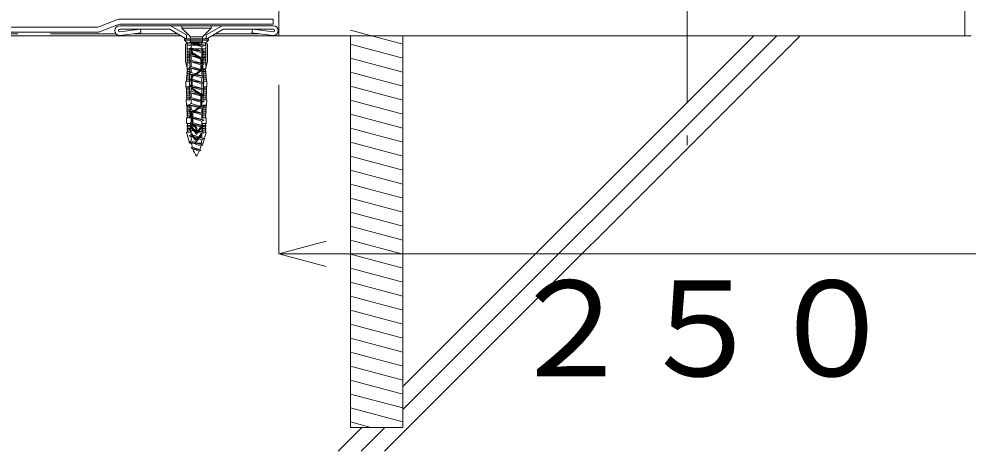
# Model space of a CAD drawing. Units: millimetres, scale not verified. Extents: x -1350 to 1350, y -943 to 920.
# Drawn here: x -204.5 to 86, y -506.1 to -373.7 of the extents above; entities that cross this region are included whole.
import ezdxf
from ezdxf.enums import TextEntityAlignment as Align

# ---------------------------------------------------------------- set-up
doc = ezdxf.new("R2010")
doc.units = ezdxf.units.MM
doc.header["$LTSCALE"] = 10
doc.linetypes.add('CHAIN2', pattern=[12, 9, -1, 1, -1])
doc.linetypes.add('DASHED2', pattern=[3, 2, -1])
for name, color, linetype, lineweight in [('1-0_芯・寸法線', 7, 'CHAIN2', 9), ('1-3_断熱材', 5, 'DASHED2', 9), ('1-4_リベットルーフ', 3, 'Continuous', 9), ('1-5_ＦＬ鋼板・ディスク', 7, 'Continuous', 9), ('1-6_アンカー類', 7, 'Continuous', 9), ('1-7_設備', 7, 'Continuous', 9), ('1-A_元図・躯体', 7, 'Continuous', 9), ('E-0', 7, 'Continuous', 9)]:
    doc.layers.add(name, color=color, linetype=linetype, lineweight=lineweight)
doc.styles.add('ＭＳ ゴシック', font='')
doc.styles.get('ＭＳ ゴシック').set_extended_font_data('MS Gothic')

msp = doc.modelspace()

# ---------------------------------------------------------------- linework, layer by layer
at = {"layer": '1-0_芯・寸法線'}
msp.add_line((0.05, 410.53), (0.05, -412.43), dxfattribs=at)
at = {"layer": '1-3_断熱材'}
for p, q in [((-174.8, -378.24), (-451.74, -378.24)), ((-155.98, -378.24), (-169.35, -378.24)), ((-130.97, -378.24), (-144.33, -378.24))]:
    msp.add_line(p, q, dxfattribs=at)
at = {"layer": '1-4_リベットルーフ'}
for p, q in [((-180.09, -376.11), (-174.28, -373.9)), ((-173.57, -373.77), (-126.66, -373.77)), ((-126.66, -373.77), (-126.66, -375.27)), ((-180.8, -376.24), (-451.74, -376.24)), ((-179.81, -377.61), (-174, -375.4)), ((-173.29, -375.27), (-126.66, -375.27)), ((-180.52, -377.74), (-451.74, -377.74))]:
    msp.add_line(p, q, dxfattribs=at)
for centre, start, end in [((-173.57, -375.77), 90, 110.807), ((-180.8, -374.24), 270, 290.807), ((-180.52, -375.74), 270, 290.807), ((-173.29, -377.27), 90, 110.807)]:
    msp.add_arc(centre, 2, start, end, dxfattribs=at)
at = {"layer": '1-5_ＦＬ鋼板・ディスク'}
for p, q in [((-173.7, -377.66), (-167.29, -376.88)), ((-126.66, -375.77), (-173.66, -375.77)), ((-158.35, -376.87), (-173.66, -376.87)), ((-167.29, -376.88), (-167.16, -377.97)), ((-153.16, -379.87), (-158.35, -376.87)), ((-153.16, -378.6), (-158.06, -375.77)), ((-147.16, -378.6), (-142.26, -375.77)), ((-147.16, -379.87), (-141.96, -376.87)), ((-141.96, -376.87), (-126.66, -376.87)), ((-133.02, -376.88), (-133.16, -377.97)), ((-126.61, -377.66), (-133.02, -376.88)), ((-173.66, -378.77), (-167.16, -377.97)), ((-153.16, -378.6), (-153.16, -379.87)), ((-147.16, -378.6), (-147.16, -379.87)), ((-126.66, -378.77), (-133.16, -377.97))]:
    msp.add_line(p, q, dxfattribs=at)
for centre, radius, start, end in [((-173.66, -377.27), 1.5, 90, 270), ((-173.66, -377.27), 0.4, 90, 263.4056), ((-126.66, -377.27), 1.5, 270, 90), ((-126.66, -377.27), 0.4, 276.5944, 90)]:
    msp.add_arc(centre, radius, start, end, dxfattribs=at)
at = {"layer": '1-6_アンカー類'}
for p, q in [((-154.66, -375.77), (-145.66, -375.77)), ((-152.29, -378.87), (-154.66, -376.51)), ((-148.03, -378.87), (-145.66, -376.51)), ((-145.66, -375.77), (-145.66, -376.51)), ((-102.95, -377.18), (-86.95, -381.47)), ((-152, -379.17), (-148.32, -379.17)), ((-152, -379.58), (-152, -380.77)), ((-148.32, -379.58), (-148.32, -380.77)), ((-102.95, -498.87), (-102.95, -378.87)), ((-86.95, -378.87), (-86.95, -498.87)), ((-152.49, -380.99), (-152, -380.77)), ((-152.49, -382.89), (-151.76, -382.56)), ((-152.49, -382.89), (-147.83, -383.78)), ((-152, -380.77), (-148.32, -380.77)), ((-151.76, -381.21), (-151.76, -382.56)), ((-151.76, -382.56), (-147.83, -383.78)), ((-151.76, -383.11), (-151.76, -384.46)), ((-151.41, -380.77), (-147.83, -381.88)), ((-148.56, -380.77), (-148.56, -381.65)), ((-148.56, -382.21), (-148.56, -383.55)), ((-102.95, -381.47), (-86.95, -385.75)), ((-152.49, -384.79), (-151.76, -384.46)), ((-152.49, -384.79), (-147.84, -385.68)), ((-152.49, -386.69), (-151.76, -386.36)), ((-151.76, -384.46), (-147.84, -385.68)), ((-151.76, -385.01), (-151.76, -386.36)), ((-151.76, -386.36), (-147.83, -387.58)), ((-148.56, -384.11), (-148.56, -385.45)), ((-148.56, -386), (-148.56, -387.35)), ((-102.95, -385.75), (-86.95, -390.04)), ((-152.49, -386.69), (-147.83, -387.58)), ((-152.49, -388.59), (-151.76, -388.26)), ((-152.49, -388.59), (-147.83, -389.48)), ((-151.76, -386.91), (-151.76, -388.26)), ((-151.76, -388.26), (-147.83, -389.48)), ((-151.76, -388.82), (-151.76, -390.16)), ((-148.56, -387.91), (-148.56, -389.26)), ((-152.49, -390.49), (-151.76, -390.16)), ((-152.49, -390.49), (-147.84, -391.38)), ((-152.49, -392.39), (-151.76, -392.06)), ((-151.76, -390.16), (-147.84, -391.38)), ((-151.76, -390.72), (-151.76, -392.06)), ((-151.76, -392.06), (-147.83, -393.28)), ((-148.56, -389.81), (-148.56, -391.16)), ((-148.56, -391.71), (-148.56, -393.06)), ((-102.95, -390.04), (-86.95, -394.33)), ((-152.49, -392.39), (-147.83, -393.28)), ((-152.49, -394.29), (-151.76, -393.96)), ((-152.49, -394.29), (-147.83, -395.18)), ((-151.76, -392.62), (-151.76, -393.96)), ((-151.76, -393.96), (-147.83, -395.18)), ((-151.76, -394.52), (-151.76, -395.87)), ((-148.56, -393.61), (-148.56, -394.96)), ((-102.95, -394.33), (-86.95, -398.62)), ((-152.49, -396.2), (-151.76, -395.87)), ((-152.49, -396.2), (-147.83, -397.09)), ((-152.49, -398.1), (-151.76, -397.77)), ((-151.76, -395.87), (-147.83, -397.09)), ((-151.76, -396.42), (-151.76, -397.77)), ((-151.76, -397.77), (-147.83, -398.99)), ((-148.56, -395.51), (-148.56, -396.86)), ((-148.56, -397.42), (-148.56, -398.76)), ((-152.49, -398.1), (-147.83, -398.99)), ((-152.49, -400), (-151.76, -399.67)), ((-152.49, -400), (-147.83, -400.89)), ((-151.76, -398.32), (-151.76, -399.67)), ((-151.76, -399.67), (-147.83, -400.89)), ((-151.76, -400.22), (-151.76, -401.57)), ((-148.56, -399.32), (-148.56, -400.66)), ((-102.95, -398.62), (-86.95, -402.9)), ((-152.49, -401.89), (-151.76, -401.57)), ((-152.49, -401.89), (-147.84, -402.79)), ((-152.49, -403.8), (-151.76, -403.47)), ((-152.49, -403.8), (-147.83, -404.69)), ((-151.76, -401.57), (-147.84, -402.79)), ((-151.76, -402.12), (-151.76, -403.47)), ((-151.76, -403.47), (-147.83, -404.69)), ((-148.56, -401.22), (-148.56, -402.56)), ((-148.56, -403.11), (-148.56, -404.46)), ((-102.95, -402.9), (-86.95, -407.19)), ((-152.49, -405.7), (-151.76, -405.37)), ((-152.49, -405.7), (-147.83, -406.59)), ((-151.76, -404.02), (-151.76, -405.37)), ((-151.76, -405.37), (-147.83, -406.59)), ((-151.76, -405.92), (-151.76, -407.27)), ((-148.56, -405.02), (-148.56, -406.36)), ((-152.49, -407.6), (-151.76, -407.27)), ((-152.49, -407.6), (-147.83, -408.49)), ((-152.49, -409.5), (-151.76, -409.17)), ((-152.49, -409.5), (-147.83, -410.39)), ((-151.76, -407.27), (-147.83, -408.49)), ((-151.76, -407.82), (-151.76, -409.17)), ((-151.76, -409.17), (-147.83, -410.39)), ((-148.56, -406.92), (-148.56, -408.26)), ((-148.56, -408.82), (-148.56, -410.16)), ((-102.95, -407.19), (-86.95, -411.48)), ((-152.47, -411.39), (-151.74, -411.07)), ((-151.76, -409.72), (-151.76, -410.69)), ((-151.74, -411.07), (-148.07, -412.24)), ((-102.95, -411.48), (-86.95, -415.77)), ((-151.8, -413.3), (-148.76, -413.88)), ((-102.95, -415.77), (-86.95, -420.05)), ((-102.95, -420.05), (-86.95, -424.34)), ((-102.95, -424.34), (-86.95, -428.63)), ((-102.95, -428.63), (-86.95, -432.91)), ((-102.95, -432.91), (-86.95, -437.2)), ((-102.95, -437.2), (-86.95, -441.49)), ((-102.95, -441.49), (-86.95, -445.78)), ((-102.95, -445.78), (-86.95, -450.06)), ((-102.95, -450.06), (-86.95, -454.35)), ((-102.95, -454.35), (-86.95, -458.64)), ((-102.95, -458.64), (-86.95, -462.92)), ((-102.95, -462.92), (-86.95, -467.21)), ((-102.95, -467.21), (-86.95, -471.5)), ((-102.95, -471.5), (-86.95, -475.79)), ((-102.95, -475.79), (-86.95, -480.07)), ((-102.95, -480.07), (-86.95, -484.36)), ((-102.95, -484.36), (-86.95, -488.65)), ((-102.95, -488.65), (-86.95, -492.93)), ((-102.95, -492.93), (-86.95, -497.22)), ((-102.95, -497.22), (-96.79, -498.87)), ((-86.95, -498.87), (-102.95, -498.87))]:
    msp.add_line(p, q, dxfattribs=at)
at = {"layer": '1-6_アンカー類', "lineweight": 18}
for p, q in [((-153.83, -379.77), (-146.48, -379.77)), ((-153.83, -380.22), (-153.83, -379.77)), ((-153.83, -380.22), (-146.48, -380.22)), ((-153.05, -381.07), (-153.83, -380.22)), ((-147.27, -381.07), (-146.48, -380.22)), ((-146.48, -380.22), (-146.48, -379.77)), ((-153.55, -381.57), (-152.95, -381.07)), ((-153.55, -386.77), (-153.55, -381.57)), ((-153.05, -381.07), (-147.27, -381.07)), ((-153.05, -381.77), (-147.27, -381.77)), ((-153.05, -388.97), (-153.05, -381.77)), ((-153.05, -382.87), (-147.27, -382.87)), ((-152.95, -381.77), (-152.95, -381.07)), ((-152.16, -388.97), (-152.16, -382.87)), ((-151.81, -383.37), (-151.81, -382.87)), ((-151.51, -383.37), (-151.51, -382.87)), ((-150.41, -381.77), (-150.41, -381.07)), ((-150.41, -381.77), (-150.16, -381.57)), ((-149.91, -381.77), (-150.16, -381.57)), ((-149.91, -381.77), (-149.91, -381.07)), ((-148.16, -388.97), (-148.16, -382.87)), ((-147.37, -381.07), (-146.77, -381.57)), ((-147.37, -381.77), (-147.37, -381.07)), ((-147.27, -388.97), (-147.27, -381.77)), ((-146.77, -386.77), (-146.77, -381.57)), ((-153.05, -383.57), (-152.16, -383.57)), ((-153.05, -384.07), (-152.16, -384.07)), ((-153.05, -384.57), (-152.16, -384.57)), ((-153.05, -385.07), (-152.16, -385.07)), ((-153.05, -385.57), (-152.16, -385.57)), ((-153.05, -386.07), (-152.16, -386.07)), ((-149.27, -385.72), (-151.21, -384.46)), ((-149.1, -385.47), (-151.05, -384.21)), ((-148.19, -384.07), (-147.27, -384.07)), ((-148.16, -383.57), (-147.27, -383.57)), ((-148.16, -384.57), (-147.27, -384.57)), ((-148.16, -385.07), (-147.27, -385.07)), ((-148.16, -385.57), (-147.27, -385.57)), ((-148.16, -386.07), (-147.27, -386.07)), ((-153.55, -386.77), (-153.05, -388.67)), ((-153.22, -392.77), (-152.89, -388.97)), ((-153.06, -389.17), (-152.16, -389.17)), ((-153.05, -386.57), (-152.16, -386.57)), ((-153.05, -387.17), (-152.16, -387.17)), ((-153.05, -388.97), (-152.16, -388.97)), ((-152.3, -392.77), (-152.16, -388.97)), ((-148.81, -387.47), (-148.81, -386.56)), ((-148.81, -387.47), (-148.51, -387.47)), ((-148.81, -388.87), (-148.81, -387.97)), ((-148.81, -387.97), (-148.51, -387.97)), ((-148.51, -387.47), (-148.51, -386.56)), ((-148.51, -388.87), (-148.51, -387.97)), ((-148.16, -386.57), (-147.27, -386.57)), ((-148.16, -387.17), (-147.27, -387.17)), ((-148.16, -388.97), (-147.27, -388.97)), ((-148.02, -392.77), (-148.16, -388.97)), ((-148.15, -389.17), (-147.26, -389.17)), ((-147.09, -392.77), (-147.43, -388.97)), ((-147.27, -388.67), (-146.77, -386.77)), ((-153.32, -392.17), (-152.28, -392.17)), ((-153.27, -391.57), (-152.25, -391.57)), ((-153.22, -390.97), (-152.23, -390.97)), ((-153.16, -390.37), (-152.21, -390.37)), ((-153.11, -389.77), (-152.19, -389.77)), ((-151.81, -394.37), (-151.81, -392.06)), ((-151.51, -394.37), (-151.51, -392.06)), ((-149.27, -389.71), (-151.21, -390.97)), ((-149.1, -389.96), (-151.05, -391.22)), ((-148.13, -389.77), (-147.21, -389.77)), ((-148.11, -390.37), (-147.15, -390.37)), ((-148.08, -390.97), (-147.1, -390.97)), ((-148.06, -391.57), (-147.05, -391.57)), ((-148.04, -392.17), (-146.99, -392.17)), ((-153.38, -394.47), (-153.38, -392.77)), ((-153.38, -392.77), (-152.3, -392.77)), ((-153.38, -394.47), (-152.31, -394.47)), ((-153.36, -394.87), (-152.3, -394.87)), ((-153.12, -398.47), (-153.22, -394.47)), ((-152.31, -394.47), (-152.3, -392.77)), ((-152.21, -398.47), (-152.31, -394.47)), ((-148.11, -398.47), (-148.01, -394.47)), ((-148.01, -394.47), (-148.02, -392.76)), ((-148.02, -392.77), (-146.93, -392.77)), ((-148.02, -394.87), (-146.95, -394.87)), ((-148.01, -394.47), (-146.93, -394.47)), ((-147.19, -398.47), (-147.09, -394.47)), ((-146.93, -394.47), (-146.93, -392.77)), ((-153.35, -395.47), (-152.28, -395.47)), ((-153.33, -396.07), (-152.27, -396.07)), ((-153.32, -396.67), (-152.25, -396.67)), ((-153.3, -397.27), (-152.25, -397.27)), ((-153.29, -397.87), (-152.22, -397.87)), ((-149.27, -396.72), (-151.21, -395.46)), ((-149.1, -396.47), (-151.05, -395.21)), ((-148.81, -399.87), (-148.81, -397.56)), ((-148.51, -399.87), (-148.51, -397.56)), ((-148.09, -397.87), (-147.03, -397.87)), ((-148.08, -397.27), (-147.01, -397.27)), ((-148.06, -396.67), (-147, -396.67)), ((-148.05, -396.07), (-146.98, -396.07)), ((-148.03, -395.47), (-146.97, -395.47)), ((-153.28, -398.47), (-152.21, -398.47)), ((-153.24, -400.17), (-153.28, -398.47)), ((-153.24, -400.17), (-152.21, -400.17)), ((-153.22, -400.47), (-152.19, -400.47)), ((-152.91, -403.97), (-152.99, -400.17)), ((-152.03, -403.97), (-152.21, -400.17)), ((-149.27, -400.71), (-151.01, -401.84)), ((-148.28, -403.97), (-148.11, -400.17)), ((-148.12, -400.47), (-147.09, -400.47)), ((-148.11, -398.47), (-147.03, -398.47)), ((-147.41, -403.97), (-147.23, -400.17)), ((-153.21, -400.97), (-152.17, -400.97)), ((-153.2, -401.57), (-152.13, -401.57)), ((-153.18, -402.17), (-152.1, -402.17)), ((-153.17, -402.77), (-152.08, -402.77)), ((-153.16, -403.37), (-152.06, -403.37)), ((-151.61, -405.5), (-151.61, -402.93)), ((-151.31, -405.5), (-151.31, -402.93)), ((-149.1, -400.96), (-150.85, -402.09)), ((-148.26, -403.37), (-147.15, -403.37)), ((-148.24, -402.77), (-147.14, -402.77)), ((-148.21, -402.17), (-147.12, -402.17)), ((-148.19, -401.57), (-147.11, -401.57)), ((-148.15, -400.97), (-147.1, -400.97)), ((-153.16, -405.77), (-153.16, -403.97)), ((-153.16, -403.97), (-152.03, -403.97)), ((-153.16, -405.77), (-152.03, -405.77)), ((-153.08, -406.32), (-152.03, -406.32)), ((-152.91, -408.37), (-152.91, -405.77)), ((-152.03, -408.37), (-152.03, -405.77)), ((-151.66, -406.66), (-151.66, -406.85)), ((-150.16, -408.47), (-151.57, -406.63)), ((-150.77, -406.75), (-151.01, -406.59)), ((-150.6, -406.5), (-150.85, -406.34)), ((-150.16, -408.47), (-148.75, -406.63)), ((-148.66, -406.66), (-148.66, -406.85)), ((-148.28, -403.97), (-147.16, -403.97)), ((-148.28, -408.37), (-148.28, -405.77)), ((-148.28, -405.77), (-147.16, -405.77)), ((-148.28, -406.32), (-147.23, -406.32)), ((-147.41, -408.37), (-147.41, -405.77)), ((-147.16, -405.77), (-147.16, -403.97)), ((-152.26, -411.77), (-153.16, -408.37)), ((-153.16, -408.37), (-152.03, -408.37)), ((-153.08, -406.82), (-152.03, -406.82)), ((-153.08, -407.32), (-152.03, -407.32)), ((-153.08, -407.82), (-152.03, -407.82)), ((-151.66, -408.96), (-151.66, -409.15)), ((-150.16, -410.77), (-151.57, -408.93)), ((-150.16, -408.97), (-151.55, -407.15)), ((-150.16, -411.27), (-151.55, -409.45)), ((-150.31, -407.77), (-150.31, -407.59)), ((-150.31, -407.77), (-150.01, -407.77)), ((-150.16, -408.97), (-148.76, -407.15)), ((-150.16, -410.77), (-148.75, -408.93)), ((-150.16, -411.27), (-148.76, -409.45)), ((-150.01, -407.77), (-150.01, -407.59)), ((-148.66, -408.96), (-148.66, -409.15)), ((-148.28, -406.82), (-147.23, -406.82)), ((-148.28, -407.32), (-147.23, -407.32)), ((-148.28, -407.82), (-147.23, -407.82)), ((-148.28, -408.37), (-147.16, -408.37)), ((-148.06, -411.77), (-147.16, -408.37)), ((-152.26, -411.77), (-148.06, -411.77))]:
    msp.add_line(p, q, dxfattribs=at)
at = {"layer": '1-6_アンカー類'}
for points in [[(-154.66, -375.77), (-154.66, -376.51), (-145.66, -376.51)], [(-147.83, -383.78), (-148.56, -384.11), (-152.49, -382.89)], [(-147.84, -385.68), (-148.56, -386.01), (-152.49, -384.79)], [(-147.83, -387.58), (-148.56, -387.91), (-152.49, -386.69)], [(-147.83, -389.48), (-148.56, -389.81), (-152.49, -388.59)], [(-147.84, -391.38), (-148.56, -391.71), (-152.49, -390.49)], [(-147.83, -393.28), (-148.56, -393.61), (-152.49, -392.39)], [(-147.83, -395.18), (-148.56, -395.51), (-152.49, -394.29)], [(-147.83, -397.09), (-148.56, -397.42), (-152.49, -396.2)], [(-147.83, -398.99), (-148.56, -399.32), (-152.49, -398.1)], [(-147.83, -400.89), (-148.56, -401.22), (-152.49, -400)], [(-147.84, -402.79), (-148.56, -403.11), (-152.49, -401.89)], [(-147.83, -404.69), (-148.56, -405.02), (-152.49, -403.8)], [(-147.83, -406.59), (-148.56, -406.92), (-152.49, -405.7)], [(-147.83, -408.49), (-148.56, -408.82), (-152.49, -407.6)], [(-147.83, -410.39), (-148.56, -410.72), (-152.49, -409.5)], [(-149.33, -414.25), (-151.8, -413.3), (-151.43, -412.97)], [(-151.43, -412.97), (-148.76, -413.88), (-149.33, -414.25)]]:
    msp.add_lwpolyline(points, dxfattribs=at)
for points in [[(-152.49, -380.99), (-147.83, -381.88), (-148.56, -382.21)], [(-148.79, -412.56), (-152.47, -411.39), (-148.07, -412.24)]]:
    msp.add_lwpolyline(points, close=True, dxfattribs=at)
at = {"layer": '1-6_アンカー類', "lineweight": 18}
for points in [[(-150.41, -381.07), (-150.16, -381.57), (-149.91, -381.07)], [(-148.11, -400.17), (-147.07, -400.17), (-147.03, -398.47)]]:
    msp.add_lwpolyline(points, dxfattribs=at)
at = {"layer": '1-6_アンカー類'}
for centre, radius, start, end in [((-153, -379.58), 1, 360, 45), ((-147.32, -379.58), 1, 135, 180), ((-142.38, -410.53), 9.38, 181.0189, 183.2957), ((-142.38, -410.53), 9.38, 186.8354, 195.0994), ((-157.94, -410.53), 9.38, 350.6975, 358.8474), ((-142.38, -410.53), 9.38, 198.4891, 213.9505), ((-157.94, -410.53), 9.38, 326.0495, 336.6479), ((-157.94, -410.53), 9.38, 339.8667, 347.4424)]:
    msp.add_arc(centre, radius, start, end, dxfattribs=at)
at = {"layer": '1-6_アンカー類', "lineweight": 18}
for centre, radius, start, end in [((-150.51, -383.37), 1.3, 180, 237.1416), ((-150.51, -383.37), 1, 180, 237.1416), ((-149.81, -386.56), 1, 360, 57.1416), ((-149.81, -386.56), 1.3, 360, 57.1416), ((-149.81, -388.87), 1, 302.8584, 0), ((-149.81, -388.87), 1.3, 302.8584, 0), ((-150.51, -392.06), 1.3, 122.8584, 180), ((-150.51, -392.06), 1, 122.8584, 180), ((-150.51, -394.37), 1.3, 180, 237.1416), ((-150.51, -394.37), 1, 180, 237.1416), ((-149.81, -397.56), 1, 360, 57.1416), ((-149.81, -397.56), 1.3, 0, 57.1416), ((-149.81, -399.87), 1, 302.8584, 0), ((-149.81, -399.87), 1.3, 302.8584, 0), ((-150.31, -402.93), 1.3, 122.8584, 180), ((-150.31, -402.93), 1, 122.8584, 180), ((-151.61, -406.66), 0.05, 37.5686, 180), ((-150.31, -405.5), 1.3, 180, 237.1416), ((-150.31, -405.5), 1, 180, 237.1416), ((-151.31, -407.59), 1, 360, 57.1416), ((-151.31, -407.59), 1.3, 0, 57.1416), ((-148.71, -406.66), 0.05, 0, 142.4314), ((-151.16, -406.85), 0.5, 180, 217.5686), ((-151.61, -408.96), 0.05, 37.5686, 180), ((-151.16, -409.15), 0.5, 180, 217.5686), ((-149.16, -406.85), 0.5, 322.4314, 0), ((-149.16, -409.15), 0.5, 322.4314, 0), ((-148.71, -408.96), 0.05, 0, 142.4314)]:
    msp.add_arc(centre, radius, start, end, dxfattribs=at)
at = {"layer": '1-7_設備'}
for p, q in [((-124.95, -378.87), (-124.95, -108.87)), ((85.05, -366.87), (85.05, -378.87)), ((-124.95, -378.87), (0.05, -378.87)), ((85.05, -378.87), (0.05, -378.87))]:
    msp.add_line(p, q, dxfattribs=at)
at = {"layer": '1-A_元図・躯体'}
for p, q in [((-451.74, -378.87), (-154.88, -378.87)), ((-145.44, -378.87), (87.05, -378.87)), ((34.62, -378.87), (-92.63, -506.13)), ((20.48, -378.87), (-86.95, -486.31)), ((27.55, -378.87), (-86.95, -493.38)), ((-99.52, -498.87), (-106.77, -506.13)), ((-92.45, -498.87), (-99.7, -506.13))]:
    msp.add_line(p, q, dxfattribs=at)
at = {"layer": 'E-0'}
for p, q in [((-124.95, -393.87), (-124.95, -445.65)), ((-124.95, -445.65), (-110.46, -441.76)), ((-124.95, -445.65), (125.05, -445.65)), ((-124.95, -445.65), (-110.46, -449.53))]:
    msp.add_line(p, q, dxfattribs=at)

# ---------------------------------------------------------------- texts
at = {"layer": 'E-0', "style": 'ＭＳ ゴシック'}
msp.add_text('２５０', height=29.33, dxfattribs=at).set_placement((-55.64, -492.01), align=Align.BOTTOM_LEFT)

doc.saveas('drawing.dxf')
